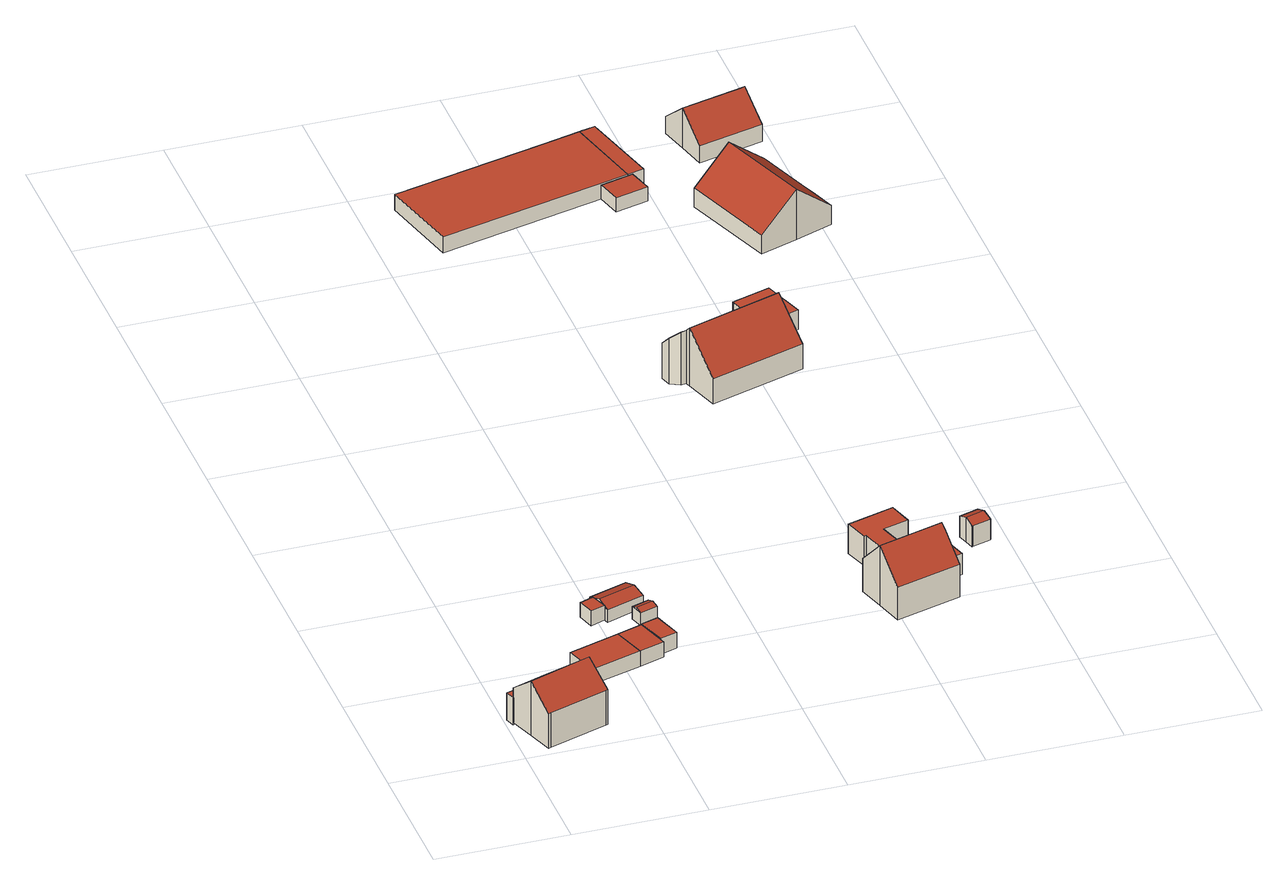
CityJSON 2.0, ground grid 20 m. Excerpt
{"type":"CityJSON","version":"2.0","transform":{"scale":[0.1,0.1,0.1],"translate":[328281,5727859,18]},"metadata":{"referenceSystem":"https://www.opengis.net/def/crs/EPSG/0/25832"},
"CityObjects":{
"building1":{"type":"Building","attributes":{"Geometrietyp2DReferenz":"3000","Gemeindeschluessel":"05170048","function":"31001_1010","roofType":"1000","measuredHeight":4.55},"address":[{"country":"Germany","locality":"Wesel","thoroughfareNumber":"9","thoroughfareName":"Westerheide"}],"geometry":[{"type":"Solid","lod":"2","boundaries":[[[[0,1,2,3]],[[4,5,1,0]],[[6,7,5,4]],[[3,2,7,6]],[[4,0,3,6]],[[1,5,7,2]]]],"semantics":{"surfaces":[{"type":"WallSurface"},{"type":"RoofSurface"},{"type":"GroundSurface"}],"values":[[0,0,0,0,1,2]]}}]},
"building2":{"type":"Building","attributes":{"Geometrietyp2DReferenz":"3000","Gemeindeschluessel":"05170048","function":"31001_1010","roofType":"3100","measuredHeight":8.9},"address":[{"country":"Germany","locality":"Wesel","thoroughfareNumber":"9","thoroughfareName":"Westerheide"}],"geometry":[{"type":"Solid","lod":"2","boundaries":[[[[8,9,10,11]],[[12,13,9,8]],[[14,15,13,12]],[[16,17,15,14]],[[18,19,17,16]],[[20,21,19,18]],[[22,23,21,20]],[[24,25,23,22]],[[11,10,25,24]],[[18,16,14,12,20]],[[8,11,24,22,20,12]],[[9,13,15,17,19,21,23,25,10]]]],"semantics":{"surfaces":[{"type":"WallSurface"},{"type":"RoofSurface"},{"type":"GroundSurface"}],"values":[[0,0,0,0,0,0,0,0,0,1,1,2]]}}]},
"building3":{"type":"Building","attributes":{"Geometrietyp2DReferenz":"3000","Gemeindeschluessel":"05170048","function":"31001_2463","roofType":"1000","measuredHeight":2.58},"address":[{"country":"Germany","locality":"Wesel","thoroughfareNumber":"9","thoroughfareName":"Westerheide"}],"geometry":[{"type":"Solid","lod":"2","boundaries":[[[[26,27,28,29]],[[30,31,27,26]],[[32,33,31,30]],[[29,28,33,32]],[[30,26,29,32]],[[27,31,33,28]]]],"semantics":{"surfaces":[{"type":"WallSurface"},{"type":"RoofSurface"},{"type":"GroundSurface"}],"values":[[0,0,0,0,1,2]]}}]},
"building4":{"type":"Building","attributes":{"Geometrietyp2DReferenz":"3000","Gemeindeschluessel":"05170048","function":"51009_1610","roofType":"1000","measuredHeight":2.41},"geometry":[{"type":"Solid","lod":"2","boundaries":[[[[34,35,36,37]],[[38,39,35,34]],[[40,41,39,38]],[[37,36,41,40]],[[38,34,37,40]],[[35,39,41,36]]]],"semantics":{"surfaces":[{"type":"WallSurface"},{"type":"RoofSurface"},{"type":"GroundSurface"}],"values":[[0,0,0,0,1,2]]}}]},
"building5":{"type":"Building","attributes":{"Geometrietyp2DReferenz":"3000","Gemeindeschluessel":"05170048","function":"31001_2723","roofType":"1000","measuredHeight":2.58},"address":[{"country":"Germany","locality":"Wesel","thoroughfareNumber":"9","thoroughfareName":"Westerheide"}],"geometry":[{"type":"Solid","lod":"2","boundaries":[[[[42,43,44,45]],[[29,28,43,42]],[[32,33,28,29]],[[45,44,33,32]],[[29,42,45,32]],[[43,28,33,44]]]],"semantics":{"surfaces":[{"type":"WallSurface"},{"type":"RoofSurface"},{"type":"GroundSurface"}],"values":[[0,0,0,0,1,2]]}}]},
"building6":{"type":"Building","attributes":{"Geometrietyp2DReferenz":"3000","Gemeindeschluessel":"05170048","function":"51009_1610","roofType":"1000","measuredHeight":2.6},"geometry":[{"type":"Solid","lod":"2","boundaries":[[[[46,47,48,49]],[[50,51,47,46]],[[52,44,51,50]],[[49,48,44,52]],[[50,46,49,52]],[[47,51,44,48]]]],"semantics":{"surfaces":[{"type":"WallSurface"},{"type":"RoofSurface"},{"type":"GroundSurface"}],"values":[[0,0,0,0,1,2]]}}]},
"building7":{"type":"Building","attributes":{"Geometrietyp2DReferenz":"3000","Gemeindeschluessel":"05170048","function":"31001_1313","roofType":"3100","measuredHeight":2.69},"geometry":[{"type":"Solid","lod":"2","boundaries":[[[[53,54,55,56]],[[57,58,54,53]],[[59,60,58,57]],[[56,55,60,59]],[[53,61,57]],[[59,62,56]],[[56,62,61,53]],[[57,61,62,59]],[[54,58,60,55]]]],"semantics":{"surfaces":[{"type":"WallSurface"},{"type":"RoofSurface"},{"type":"GroundSurface"}],"values":[[0,0,0,0,0,0,1,1,2]]}}]},
"building8":{"type":"Building","attributes":{"Geometrietyp2DReferenz":"3000","Gemeindeschluessel":"05170048","function":"31001_2723","roofType":"3100","measuredHeight":2.37},"geometry":[{"type":"Solid","lod":"2","boundaries":[[[[63,64,65,66]],[[67,68,64,63]],[[69,70,68,67]],[[66,65,70,69]],[[63,71,67]],[[69,72,66]],[[66,72,71,63]],[[67,71,72,69]],[[64,68,70,65]]]],"semantics":{"surfaces":[{"type":"WallSurface"},{"type":"RoofSurface"},{"type":"GroundSurface"}],"values":[[0,0,0,0,0,0,1,1,2]]}}]},
"building9":{"type":"Building","attributes":{"Geometrietyp2DReferenz":"3000","Gemeindeschluessel":"05170048","function":"31001_1010","roofType":"3100","measuredHeight":9.93},"address":[{"country":"Germany","locality":"Wesel","thoroughfareNumber":"10","thoroughfareName":"Westerheide"}],"geometry":[{"type":"Solid","lod":"2","boundaries":[[[[73,74,75,76]],[[77,78,74,73]],[[79,80,78,77]],[[81,82,80,79]],[[83,84,82,81]],[[85,86,84,83]],[[87,88,86,85]],[[89,90,88,87]],[[76,75,90,89]],[[85,83,81,79,77,87]],[[73,76,89,87,77]],[[74,78,80,82,84,86,88,90,75]]]],"semantics":{"surfaces":[{"type":"WallSurface"},{"type":"RoofSurface"},{"type":"GroundSurface"}],"values":[[0,0,0,0,0,0,0,0,0,1,1,2]]}}]},
"building10":{"type":"Building","attributes":{"Geometrietyp2DReferenz":"3000","Gemeindeschluessel":"05170048","function":"31001_1010","roofType":"1000","measuredHeight":4.8},"address":[{"country":"Germany","locality":"Wesel","thoroughfareNumber":"10","thoroughfareName":"Westerheide"}],"geometry":[{"type":"Solid","lod":"2","boundaries":[[[[91,92,93,94]],[[95,96,92,91]],[[97,98,96,95]],[[99,100,98,97]],[[101,102,100,99]],[[103,104,102,101]],[[105,106,104,103]],[[94,93,106,105]],[[103,101,99,97,95,91,94,105]],[[92,96,98,100,102,104,106,93]]]],"semantics":{"surfaces":[{"type":"WallSurface"},{"type":"RoofSurface"},{"type":"GroundSurface"}],"values":[[0,0,0,0,0,0,0,0,1,2]]}}]},
"building11":{"type":"Building","attributes":{"Geometrietyp2DReferenz":"3000","Gemeindeschluessel":"05170048","function":"31001_1010","roofType":"1000","measuredHeight":3.47},"address":[{"country":"Germany","locality":"Wesel","thoroughfareNumber":"10","thoroughfareName":"Westerheide"}],"geometry":[{"type":"Solid","lod":"2","boundaries":[[[[107,108,109,110]],[[111,112,108,107]],[[113,114,112,111]],[[110,109,114,113]],[[111,107,110,113]],[[108,112,114,109]]]],"semantics":{"surfaces":[{"type":"WallSurface"},{"type":"RoofSurface"},{"type":"GroundSurface"}],"values":[[0,0,0,0,1,2]]}}]},
"building12":{"type":"Building","attributes":{"Geometrietyp2DReferenz":"3000","Gemeindeschluessel":"05170048","function":"31001_1210","roofType":"3100","measuredHeight":9.6},"address":[{"country":"Germany","locality":"Wesel","thoroughfareNumber":"16","thoroughfareName":"Westerheide"}],"geometry":[{"type":"Solid","lod":"2","boundaries":[[[[115,116,117,118]],[[119,120,116,115]],[[121,122,120,119]],[[123,124,122,121]],[[125,126,124,123]],[[127,128,126,125]],[[129,130,128,127]],[[131,132,130,129]],[[133,134,132,131]],[[135,136,134,133]],[[137,138,136,135]],[[139,140,138,137]],[[141,142,140,139]],[[118,117,142,141]],[[141,139,137,135,133,131,129,127,125,123,121,118]],[[119,115,118,121]],[[116,120,122,124,126,128,130,132,134,136,138,140,142,117]]]],"semantics":{"surfaces":[{"type":"WallSurface"},{"type":"RoofSurface"},{"type":"GroundSurface"}],"values":[[0,0,0,0,0,0,0,0,0,0,0,0,0,0,1,1,2]]}}]},
"building13":{"type":"Building","attributes":{"Geometrietyp2DReferenz":"3000","Gemeindeschluessel":"05170048","function":"31001_2740","roofType":"1000","measuredHeight":2.66},"address":[{"country":"Germany","locality":"Wesel","thoroughfareNumber":"15","thoroughfareName":"Westerheide"}],"geometry":[{"type":"Solid","lod":"2","boundaries":[[[[143,144,145,146]],[[147,148,144,143]],[[149,150,148,147]],[[151,152,150,149]],[[146,145,152,151]],[[149,147,143,146,151]],[[144,148,150,152,145]]]],"semantics":{"surfaces":[{"type":"WallSurface"},{"type":"RoofSurface"},{"type":"GroundSurface"}],"values":[[0,0,0,0,0,1,2]]}}]},
"building14":{"type":"Building","attributes":{"Geometrietyp2DReferenz":"3000","Gemeindeschluessel":"05170048","function":"31001_2723","roofType":"3100","measuredHeight":3.94},"address":[{"country":"Germany","locality":"Wesel","thoroughfareNumber":"10a","thoroughfareName":"Westerheide"}],"geometry":[{"type":"Solid","lod":"2","boundaries":[[[[153,154,155,156]],[[157,158,154,153]],[[159,160,158,157]],[[161,162,160,159]],[[163,164,162,161]],[[165,166,164,163]],[[167,168,166,165]],[[169,170,168,167]],[[156,155,170,169]],[[156,169,167,165,163,161,153]],[[159,157,153,161]],[[154,158,160,162,164,166,168,170,155]]]],"semantics":{"surfaces":[{"type":"WallSurface"},{"type":"RoofSurface"},{"type":"GroundSurface"}],"values":[[0,0,0,0,0,0,0,0,0,1,1,2]]}}]},
"building15":{"type":"Building","attributes":{"Geometrietyp2DReferenz":"3000","Gemeindeschluessel":"05170048","function":"31001_2463","roofType":"1000","measuredHeight":3.19},"address":[{"country":"Germany","locality":"Wesel","thoroughfareNumber":"16","thoroughfareName":"Westerheide"}],"geometry":[{"type":"Solid","lod":"2","boundaries":[[[[171,172,173,174]],[[175,176,172,171]],[[177,178,176,175]],[[179,180,178,177]],[[181,182,180,179]],[[174,173,182,181]],[[179,177,175,171,174,181]],[[172,176,178,180,182,173]]]],"semantics":{"surfaces":[{"type":"WallSurface"},{"type":"RoofSurface"},{"type":"GroundSurface"}],"values":[[0,0,0,0,0,0,1,2]]}}]},
"building16":{"type":"Building","attributes":{"Geometrietyp2DReferenz":"3000","Gemeindeschluessel":"05170048","function":"31001_2723","roofType":"1000","measuredHeight":2.27},"address":[{"country":"Germany","locality":"Wesel","thoroughfareNumber":"15","thoroughfareName":"Westerheide"}],"geometry":[{"type":"Solid","lod":"2","boundaries":[[[[183,184,185,186]],[[187,188,184,183]],[[189,190,188,187]],[[186,185,190,189]],[[187,183,186,189]],[[184,188,190,185]]]],"semantics":{"surfaces":[{"type":"WallSurface"},{"type":"RoofSurface"},{"type":"GroundSurface"}],"values":[[0,0,0,0,1,2]]}}]},
"building17":{"type":"Building","attributes":{"Geometrietyp2DReferenz":"3000","Gemeindeschluessel":"05170048","function":"51009_1610","roofType":"1000","measuredHeight":2.27},"geometry":[{"type":"Solid","lod":"2","boundaries":[[[[143,191,192,193]],[[146,194,191,143]],[[195,196,194,146]],[[197,198,196,195]],[[193,192,198,197]],[[195,146,143,193,197]],[[191,194,196,198,192]]]],"semantics":{"surfaces":[{"type":"WallSurface"},{"type":"RoofSurface"},{"type":"GroundSurface"}],"values":[[0,0,0,0,0,1,2]]}}]},
"building18":{"type":"Building","attributes":{"Geometrietyp2DReferenz":"3000","Gemeindeschluessel":"05170048","function":"31001_2720","roofType":"3100","measuredHeight":8.14},"address":[{"country":"Germany","locality":"Wesel","thoroughfareNumber":"15","thoroughfareName":"Westerheide"}],"geometry":[{"type":"Solid","lod":"2","boundaries":[[[[199,200,201,202]],[[203,204,200,199]],[[205,206,204,203]],[[207,208,206,205]],[[209,210,208,207]],[[211,212,210,209]],[[213,214,212,211]],[[202,201,214,213]],[[207,205,203,209]],[[199,202,213,211,209,203]],[[200,204,206,208,210,212,214,201]]]],"semantics":{"surfaces":[{"type":"WallSurface"},{"type":"RoofSurface"},{"type":"GroundSurface"}],"values":[[0,0,0,0,0,0,0,0,1,1,2]]}}]},
"building19":{"type":"Building","attributes":{"Geometrietyp2DReferenz":"3000","Gemeindeschluessel":"05170048","function":"31001_2723","roofType":"3100","measuredHeight":6.61},"address":[{"country":"Germany","locality":"Wesel","thoroughfareNumber":"15","thoroughfareName":"Westerheide"}],"geometry":[{"type":"Solid","lod":"2","boundaries":[[[[215,216,217,218]],[[219,220,216,215]],[[221,222,220,219]],[[223,224,222,221]],[[225,226,224,223]],[[227,228,226,225]],[[229,230,228,227]],[[218,217,230,229]],[[225,223,221,219,227]],[[215,218,229,227,219]],[[216,220,222,224,226,228,230,217]]]],"semantics":{"surfaces":[{"type":"WallSurface"},{"type":"RoofSurface"},{"type":"GroundSurface"}],"values":[[0,0,0,0,0,0,0,0,1,1,2]]}}]}
},
"vertices":[
[59,118,49],[59,118,4],[5,100,4],[5,100,49],[64,104,49],[64,104,4],[10,86,49],[10,86,4],
[36,9,65],[36,9,8],[39,10,8],[39,10,65],[23,47,97],[23,47,8],[10,86,65],[10,86,8],[64,104,65],[64,104,8],[105,118,65],[105,118,8],[118,80,97],[118,80,8],[132,41,65],[132,41,8],[129,40,65],[129,40,8],
[143,143,32],[143,143,7],[220,166,7],[220,166,32],[127,193,32],[127,193,7],[204,217,32],[204,217,7],
[210,293,30],[210,293,6],[201,318,6],[201,318,30],[188,285,30],[188,285,6],[180,310,30],[180,310,6],
[258,178,32],[258,178,7],[242,229,7],[242,229,32],
[282,194,33],[282,194,7],[268,237,7],[268,237,33],[256,186,33],[256,186,7],[242,229,33],
[212,286,26],[212,286,6],[270,306,6],[270,306,26],[199,325,26],[199,325,6],[257,344,26],[257,344,6],[206,306,33],[263,325,33],
[253,265,26],[253,265,6],[280,274,6],[280,274,26],[247,284,26],[247,284,6],[273,293,26],[273,293,6],[250,274,30],[276,283,30],
[593,169,59],[593,169,5],[692,197,5],[692,197,59],[582,211,104],[582,211,5],[570,252,59],[570,252,5],[602,262,59],[602,262,5],[630,269,59],[630,269,5],[668,280,59],[668,280,5],[680,239,104],[680,239,5],[683,230,95],[683,230,5],
[587,298,63],[587,298,15],[591,300,15],[591,300,63],[576,334,63],[576,334,15],[647,355,63],[647,355,15],[657,318,63],[657,318,15],[618,307,63],[618,307,15],[630,269,63],[630,269,15],[602,262,63],[602,262,15],
[709,237,48],[709,237,14],[694,288,14],[694,288,48],[683,230,48],[683,230,14],[668,280,48],[668,280,14],
[658,787,59],[658,787,18],[641,840,18],[641,840,114],[514,742,59],[514,742,18],[497,795,114],[497,795,18],[495,803,105],[495,803,18],[487,801,105],[487,801,18],[472,808,94],[472,808,18],[467,825,76],[467,825,18],[474,839,65],[474,839,18],[482,842,65],[482,842,18],[480,848,59],[480,848,18],[620,892,59],[620,892,18],[624,893,59],[624,893,18],[631,872,81],[631,872,18],
[572,1297,37],[572,1297,11],[542,1419,11],[542,1419,37],[282,1227,37],[282,1227,11],[252,1349,37],[252,1349,11],[485,1405,37],[485,1405,11],
[740,315,52],[740,315,12],[744,300,12],[744,300,46],[736,330,46],[736,330,12],[765,339,46],[765,339,12],[769,324,52],[769,324,12],[774,310,46],[774,310,12],[773,310,46],[773,310,12],[773,309,46],[773,309,12],[745,301,46],[745,301,12],
[664,954,46],[664,954,14],[606,936,14],[606,936,46],[685,889,46],[685,889,14],[631,872,46],[631,872,14],[624,893,46],[624,893,14],[620,892,46],[620,892,14],
[588,1257,38],[588,1257,15],[578,1294,15],[578,1294,38],[538,1244,38],[538,1244,15],[528,1281,38],[528,1281,15],
[572,1297,14],[597,1303,14],[597,1303,37],[542,1419,14],[546,1420,37],[546,1420,14],[566,1425,37],[566,1425,14],
[810,1124,45],[810,1124,14],[798,1159,14],[798,1159,45],[753,1103,96],[753,1103,14],[696,1083,45],[696,1083,14],[644,1224,45],[644,1224,14],[701,1245,96],[701,1245,14],[759,1265,45],[759,1265,14],[787,1187,45],[787,1187,14],
[685,1323,44],[685,1323,16],[783,1348,16],[783,1348,44],[674,1366,82],[674,1366,16],[663,1408,44],[663,1408,16],[702,1418,44],[702,1418,16],[761,1432,44],[761,1432,16],[772,1390,82],[772,1390,16],[777,1371,64],[777,1371,16]
]}
